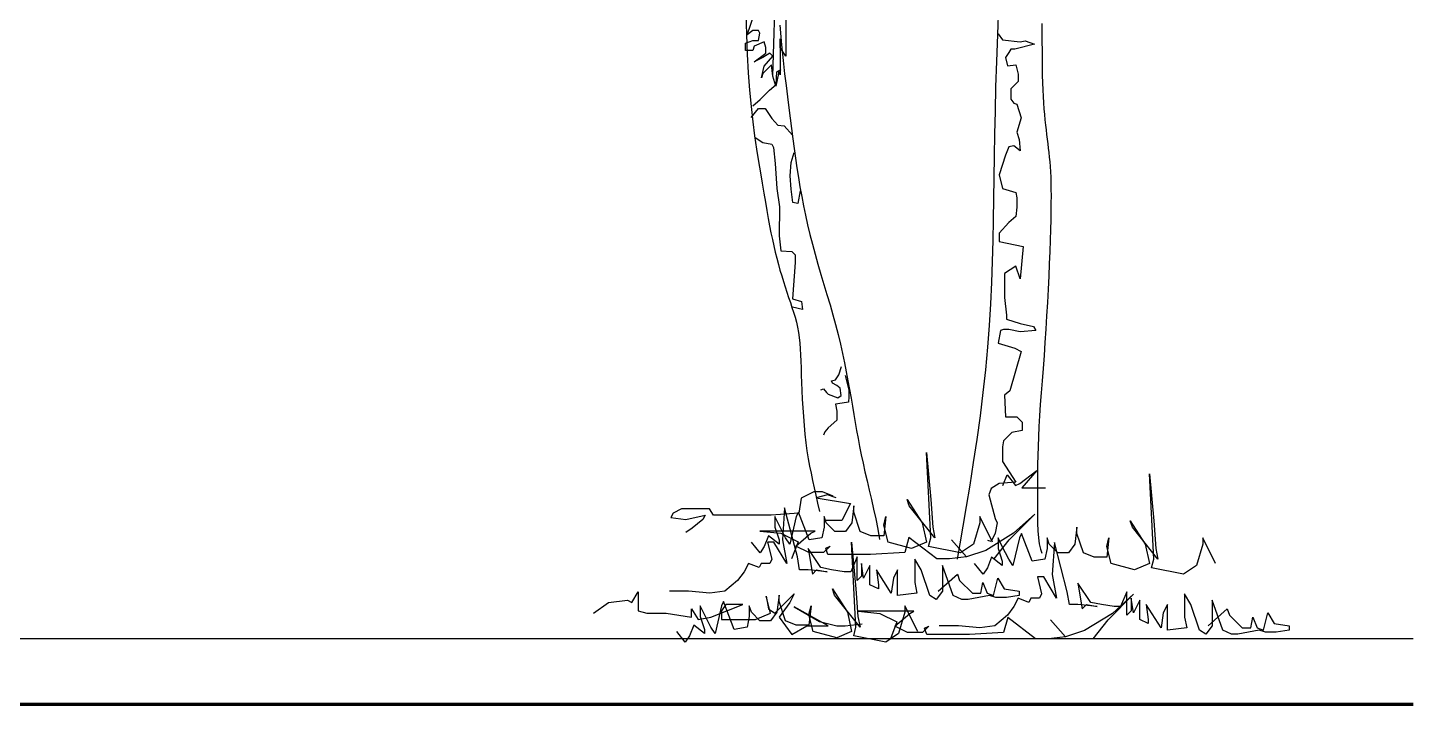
# Model space of a CAD drawing. Header units: metres. Extents: x -109 to 591, y -5 to 592.
# Drawn here: x 574.647 to 576.759, y 6.575 to 7.606 of the extents above; entities that cross this region are included whole.
import ezdxf

# ---------------------------------------------------------------- set-up
doc = ezdxf.new("R2010")
doc.units = ezdxf.units.M
doc.header["$LTSCALE"] = 0.03
doc.layers.add('ARBOLES', color=118, linetype='Continuous')
doc.layers.add('Muro', color=7, linetype='Continuous', lineweight=70)
doc.layers.add('Muro bajo', color=7, linetype='Continuous', lineweight=30)

# ---------------------------------------------------------------- blocks, each defined once
blk = doc.blocks.new('palm1')
at = {"layer": 'ARBOLES', "color": 33}
for points in [[(295.6728, 20.247), (295.6755, 20.1862), (295.6776, 20.1291), (295.6793, 20.0753), (295.6805, 20.0242), (295.6815, 19.9754), (295.6822, 19.9285), (295.6828, 19.8829), (295.6835, 19.8383), (295.6842, 19.7941), (295.6851, 19.7499), (295.6864, 19.7056), (295.688, 19.6611), (295.6902, 19.616), (295.693, 19.5703), (295.6965, 19.5239), (295.7008, 19.4765), (295.706, 19.4281), (295.7122, 19.3787), (295.7191, 19.3289), (295.7265, 19.2797), (295.7341, 19.2321), (295.7415, 19.1869), (295.7486, 19.1451), (295.755, 19.1076), (295.7605, 19.0752)], [(295.5811, 20.2097), (295.5811, 20.1903), (295.5811, 20.1712), (295.581, 20.1526), (295.5809, 20.1345), (295.5807, 20.117), (295.5804, 20.1003), (295.58, 20.0842), (295.5795, 20.0691), (295.5788, 20.0548), (295.578, 20.0414), (295.577, 20.0287), (295.576, 20.0168), (295.5749, 20.0054), (295.5737, 19.9946), (295.5725, 19.9842), (295.5713, 19.9742), (295.5701, 19.9646), (295.5689, 19.9551), (295.5677, 19.9457), (295.5666, 19.9362), (295.5656, 19.9266), (295.5646, 19.9167), (295.5638, 19.9065), (295.5631, 19.8957), (295.5626, 19.8844), (295.5622, 19.8722), (295.562, 19.8591), (295.5619, 19.8448), (295.562, 19.8293), (295.5622, 19.8123), (295.5626, 19.7936), (295.5631, 19.7731), (295.5638, 19.7507), (295.5646, 19.7266), (295.5656, 19.701), (295.5668, 19.6744), (295.5681, 19.6468), (295.5695, 19.6188), (295.5712, 19.5904), (295.5729, 19.5621), (295.5748, 19.5341), (295.5768, 19.5065), (295.5789, 19.4794), (295.5809, 19.453), (295.5828, 19.4273), (295.5847, 19.4025), (295.5863, 19.3787), (295.5877, 19.3561), (295.5887, 19.3346), (295.5895, 19.3141), (295.5901, 19.2946), (295.5905, 19.2757), (295.5908, 19.2574), (295.5909, 19.2395), (295.5909, 19.2217), (295.5909, 19.204), (295.5909, 19.1862), (295.5908, 19.1686), (295.5904, 19.1516), (295.5897, 19.1355), (295.5885, 19.1207), (295.5868, 19.1076), (295.5843, 19.0966), (295.5811, 19.0879)], [(296.2079, 20.2314), (296.2067, 20.1864), (296.2051, 20.1444), (296.2029, 20.1051), (296.2002, 20.0682), (296.197, 20.0338), (296.1933, 20.0016), (296.1894, 19.9716), (296.1854, 19.9436), (296.1813, 19.9176), (296.1773, 19.8935), (296.1735, 19.8712), (296.17, 19.8506), (296.1667, 19.8314), (296.1636, 19.8136), (296.1606, 19.797), (296.1577, 19.7814), (296.1549, 19.7666), (296.1519, 19.7524), (296.1489, 19.7387), (296.1458, 19.7254), (296.1425, 19.7124), (296.1391, 19.6996), (296.1357, 19.6872), (296.1321, 19.6751), (296.1285, 19.6633), (296.1248, 19.6518), (296.1211, 19.6406), (296.1175, 19.6297), (296.1138, 19.6191), (296.1103, 19.6085), (296.107, 19.5981), (296.1039, 19.5877), (296.1011, 19.5771), (296.0986, 19.5665), (296.0966, 19.5556), (296.095, 19.5444), (296.0937, 19.5328), (296.0928, 19.5207), (296.0921, 19.508), (296.0915, 19.4946), (296.0911, 19.4804), (296.0906, 19.4653), (296.09, 19.4493), (296.0893, 19.4322), (296.0885, 19.4144), (296.0874, 19.3959), (296.0861, 19.3772), (296.0846, 19.3585), (296.0829, 19.3399), (296.0809, 19.3219), (296.0786, 19.3046), (296.076, 19.2881), (296.0731, 19.2724), (296.07, 19.2571), (296.0667, 19.2419), (296.0633, 19.2265), (296.0597, 19.2106), (296.0561, 19.1939), (296.0524, 19.1762)], [(296.1361, 20.2057), (296.1326, 20.1647), (296.1292, 20.1312), (296.1259, 20.1031), (296.1228, 20.0781), (296.1198, 20.0543), (296.1169, 20.0312), (296.1141, 20.0088), (296.1113, 19.987), (296.1085, 19.9657), (296.1057, 19.9448), (296.1029, 19.9242), (296.0999, 19.9039), (296.0967, 19.8837), (296.0934, 19.8637), (296.0898, 19.8436), (296.0859, 19.8236), (296.0818, 19.8034), (296.0773, 19.7832), (296.0724, 19.7627), (296.0671, 19.742), (296.0614, 19.721), (296.0553, 19.6998), (296.049, 19.6784), (296.0426, 19.657), (296.0362, 19.6355), (296.0298, 19.6141), (296.0238, 19.5929), (296.018, 19.5719), (296.0127, 19.5512), (296.0079, 19.5309), (296.0034, 19.5109), (295.9992, 19.4912), (295.9954, 19.4719), (295.9918, 19.453), (295.9885, 19.4346), (295.9853, 19.4166), (295.9823, 19.399), (295.9794, 19.3818), (295.9765, 19.3647), (295.9735, 19.3478), (295.9705, 19.3308), (295.9672, 19.3137), (295.9637, 19.2962), (295.9599, 19.2784), (295.9558, 19.26), (295.9513, 19.2411), (295.9467, 19.2217), (295.942, 19.2018), (295.9374, 19.1814), (295.9329, 19.1605), (295.9287, 19.1392), (295.9248, 19.1173)], [(295.6736, 20.188), (295.6648, 20.1749), (295.6274, 20.1705), (295.6164, 20.1727), (295.5966, 20.1661), (295.6384, 20.1551), (295.6472, 20.1551), (295.6516, 20.1485), (295.6582, 20.1375), (295.6538, 20.1199), (295.6362, 20.1221), (295.6318, 20.1023), (295.6318, 20.0869), (295.6472, 20.0715), (295.6472, 20.0495), (295.6406, 20.0407), (295.634, 20.0385), (295.6252, 20.0099), (295.634, 19.9792), (295.6296, 19.9638), (295.6274, 19.9396), (295.6406, 19.9506), (295.6516, 19.9484), (295.6582, 19.9308), (295.6714, 19.889), (295.6648, 19.8604), (295.6362, 19.8516), (295.634, 19.8406), (295.634, 19.8208), (295.6362, 19.801), (295.6516, 19.7879), (295.6714, 19.7659), (295.6714, 19.7593), (295.6714, 19.7483), (295.6208, 19.7373), (295.6274, 19.6691), (295.6362, 19.6955), (295.6604, 19.6801), (295.6604, 19.6295), (295.656, 19.5922), (295.656, 19.5834), (295.6274, 19.5746), (295.5988, 19.568), (295.5944, 19.5592), (295.6274, 19.557), (295.6516, 19.5614), (295.6626, 19.5614), (295.6692, 19.5592), (295.6736, 19.5328), (295.6384, 19.5218), (295.6252, 19.5152), (295.6494, 19.4316), (295.6604, 19.4228), (295.6582, 19.3767), (295.634, 19.3767), (295.623, 19.3657), (295.623, 19.3481), (295.645, 19.3437), (295.6626, 19.3261), (295.6648, 19.3129), (295.6648, 19.2821), (295.6362, 19.2381), (295.6714, 19.2359), (295.689, 19.2249), (295.6934, 19.2117), (295.6802, 19.1612), (295.6758, 19.1524), (295.6802, 19.1304), (295.689, 19.1128), (295.6956, 19.115)], [(296.1932, 20.0353), (296.1779, 20.0483), (296.1578, 20.0683), (296.1436, 20.0801), (296.1425, 20.1072), (296.133, 20.1119)], [(296.1967, 20.0106), (296.1814, 20.0294), (296.1672, 20.0294), (296.1531, 20.0082), (296.1401, 19.9941), (296.1271, 19.9929), (296.1094, 19.9728)], [(296.1884, 19.9685), (296.1719, 19.9578), (296.1531, 19.9543), (296.1495, 19.9472), (296.146, 19.913), (296.1424, 19.86), (296.1365, 19.8211), (296.1377, 19.7598), (296.1342, 19.728), (296.1106, 19.7268), (296.1035, 19.7197), (296.1035, 19.7032), (296.1094, 19.6266), (296.0905, 19.6207), (296.0882, 19.6042), (296.1094, 19.6089)], [(296.0929, 19.8553), (296.0976, 19.8282), (296.1082, 19.8305), (296.1118, 19.8588), (296.1141, 19.8871), (296.1118, 19.9154), (296.1059, 19.9366)], [(296.0489, 19.4341), (296.0436, 19.4359), (296.0374, 19.4279), (296.0339, 19.4244), (296.0136, 19.4173), (296.0065, 19.4218), (296.0082, 19.4377), (296.0153, 19.443), (296.0242, 19.4483), (296.0268, 19.4527), (296.018, 19.4554), (296.0109, 19.466), (296.0056, 19.4836)], [(295.9976, 19.4642), (295.9897, 19.4341), (295.9897, 19.4191), (295.9906, 19.4076), (296.0136, 19.4041), (296.018, 19.4032), (296.0153, 19.389), (296.0153, 19.3696), (296.0339, 19.3537), (296.041, 19.3448), (296.0436, 19.3378)]]:
    blk.add_lwpolyline(points, dxfattribs=at)
at = {"layer": 'ARBOLES', "color": 108}
for points in [[(296.1508, 20.098), (296.1447, 20.3046)], [(296.1234, 20.2378), (296.1234, 20.1861), (296.1234, 20.1649), (296.1234, 20.1406), (296.1356, 20.1586), (296.1356, 20.1768), (296.1356, 20.1434), (296.1356, 20.1009), (296.1387, 20.11), (296.1387, 20.1039), (296.1447, 20.0766), (296.1508, 20.0978), (296.1538, 20.1221), (296.1721, 20.1039), (296.1751, 20.0948), (296.169, 20.1191), (296.1508, 20.1403), (296.1569, 20.1464), (296.1721, 20.1373), (296.1903, 20.1282), (296.166, 20.1464), (296.166, 20.1586), (296.169, 20.1707), (296.1903, 20.1616), (296.1934, 20.1525), (296.2086, 20.1525), (296.2086, 20.1677), (296.1934, 20.1737), (296.1812, 20.1737), (296.1782, 20.1889), (296.1812, 20.195), (296.1934, 20.195), (296.2055, 20.1859), (296.1903, 20.2284)], [(295.6858, 19.1115), (295.7129, 19.1657), (295.7129, 19.1521), (295.7264, 19.107), (295.7535, 19.0889), (295.8212, 19.1025), (295.8167, 19.1205), (295.8258, 19.301), (295.8167, 19.2018), (295.8122, 19.1431), (295.8077, 19.1205), (295.8619, 19.1882), (295.8664, 19.2018), (295.8348, 19.1521), (295.8258, 19.1115), (295.8574, 19.098), (295.907, 19.1115), (295.9161, 19.1476), (295.9116, 19.1657), (295.9161, 19.125), (295.9432, 19.125), (295.9657, 19.1341), (295.9793, 19.1747), (295.9793, 19.1882), (295.9838, 19.1521), (295.9973, 19.1341), (296.0199, 19.1341), (296.038, 19.1521), (296.0425, 19.1657), (296.0425, 19.1431), (296.047, 19.1205), (296.0741, 19.116), (296.0967, 19.1747), (296.1012, 19.1657), (296.1148, 19.107), (296.1238, 19.1205), (296.1373, 19.1476), (296.1464, 19.1657), (296.1464, 19.1431), (296.1373, 19.116), (296.1373, 19.107), (296.1599, 19.125), (296.1689, 19.1025), (296.178, 19.0889), (296.196, 19.1115)], [(295.2135, 19.0663), (295.2406, 19.1204), (295.2406, 19.1069), (295.2542, 19.0618), (295.2813, 19.0437), (295.349, 19.0573), (295.3445, 19.0753), (295.3535, 19.2558), (295.3445, 19.1566), (295.34, 19.0979), (295.3355, 19.0753), (295.3897, 19.143), (295.3942, 19.1566), (295.3626, 19.1069), (295.3535, 19.0663), (295.3851, 19.0528), (295.4348, 19.0663), (295.4438, 19.1024), (295.4393, 19.1204), (295.4438, 19.0798), (295.4709, 19.0798), (295.4935, 19.0889), (295.5071, 19.1295), (295.5071, 19.143), (295.5116, 19.1069), (295.5251, 19.0889), (295.5477, 19.0889), (295.5658, 19.1069), (295.5703, 19.1204), (295.5703, 19.0979), (295.5748, 19.0753), (295.6019, 19.0708), (295.6245, 19.1295), (295.629, 19.1204), (295.6425, 19.0618), (295.6516, 19.0753), (295.6651, 19.1024), (295.6741, 19.1204), (295.6741, 19.0979), (295.6651, 19.0708), (295.6651, 19.0618), (295.6877, 19.0798), (295.6967, 19.0573), (295.7058, 19.0437), (295.7238, 19.0663)], [(295.8441, 18.9222), (295.8712, 18.9763), (295.8712, 18.9628), (295.8848, 18.9177), (295.9119, 18.8996), (295.9796, 18.9132), (295.9751, 18.9312), (295.9841, 19.1117), (295.9751, 19.0124), (295.9706, 18.9538), (295.966, 18.9312), (296.0202, 18.9989), (296.0247, 19.0124), (295.9931, 18.9628), (295.9841, 18.9222), (296.0157, 18.9086), (296.0654, 18.9222), (296.0744, 18.9583), (296.0699, 18.9763), (296.0744, 18.9357), (296.1015, 18.9357), (296.1241, 18.9447), (296.1376, 18.9854), (296.1376, 18.9989), (296.1422, 18.9628), (296.1557, 18.9447), (296.1783, 18.9447), (296.1963, 18.9628), (296.2009, 18.9763), (296.2009, 18.9538), (296.2054, 18.9312), (296.2325, 18.9267), (296.255, 18.9854), (296.2596, 18.9763), (296.2731, 18.9177), (296.2821, 18.9312), (296.2957, 18.9583), (296.3047, 18.9763), (296.3047, 18.9538), (296.2957, 18.9267), (296.2957, 18.9177), (296.3183, 18.9357), (296.3273, 18.9132), (296.3363, 18.8996), (296.3544, 18.9222)]]:
    blk.add_lwpolyline(points, dxfattribs=at)
at = {"layer": 'ARBOLES', "color": 53}
for points in [[(295.6641, 19.2312), (295.6551, 19.2538), (295.637, 19.2312), (295.628, 19.2357), (295.5918, 19.2628), (295.6234, 19.2267), (295.6009, 19.2267), (295.5873, 19.2267), (295.5738, 19.2267)], [(296.0233, 19.2088), (296.0459, 19.2178), (296.0639, 19.2178), (296.091, 19.2043), (296.0955, 19.1727), (296.1542, 19.1682), (296.1904, 19.1682), (296.2129, 19.1682), (296.2762, 19.1682), (296.2852, 19.1817), (296.3439, 19.1817), (296.362, 19.1727), (296.3665, 19.1637), (296.3349, 19.1591), (296.2942, 19.1682), (296.2987, 19.1591), (296.3213, 19.1411), (296.3349, 19.1321)], [(296.0168, 19.2055), (296.0349, 19.2115), (296.059, 19.2055), (295.9867, 19.1934), (296.0048, 19.1573), (296.0409, 19.1573)], [(295.682, 19.076), (295.6504, 19.1166), (295.5962, 19.1708), (295.6414, 19.1301), (295.7001, 19.094), (295.7407, 19.0805), (295.7723, 19.1166), (295.7407, 19.0805), (295.7768, 19.076), (295.8039, 19.076), (295.8626, 19.1211), (295.8717, 19.0895), (295.9439, 19.085), (296.0162, 19.085), (296.0342, 19.085), (296.0387, 19.0986), (296.0297, 19.1031), (296.0433, 19.0895), (296.0749, 19.0895), (296.102, 19.1031), (296.0703, 19.1301), (296.0613, 19.1347), (296.1336, 19.1347), (296.1787, 19.1347), (296.1336, 19.1301), (296.0974, 19.1121), (296.111, 19.076)], [(295.4728, 18.9064), (295.4411, 18.9471), (295.387, 19.0012), (295.4321, 18.9606), (295.4908, 18.9245), (295.5315, 18.911), (295.5631, 18.9471), (295.5315, 18.911), (295.5676, 18.9064), (295.5947, 18.9064), (295.6534, 18.9516), (295.6624, 18.92), (295.7347, 18.9155), (295.8069, 18.9155), (295.825, 18.9155), (295.8295, 18.929), (295.8205, 18.9335), (295.834, 18.92), (295.8656, 18.92), (295.8927, 18.9335), (295.8611, 18.9606), (295.8521, 18.9651), (295.9243, 18.9651), (295.9695, 18.9651), (295.9243, 18.9606), (295.8882, 18.9425), (295.9017, 18.9064)], [(296.5305, 18.9612), (296.4989, 18.9838), (296.4582, 18.9883), (296.4492, 18.9838), (296.4357, 19.0063), (296.4357, 18.9838), (296.4357, 18.9657), (296.4176, 18.9612), (296.377, 18.9612), (296.3228, 18.9522), (296.3228, 18.9702), (296.3092, 18.9476), (296.2821, 18.9522), (296.2144, 18.9792), (296.2505, 18.9792), (296.2595, 18.9657), (296.2595, 18.9476), (296.1873, 18.9476), (296.1557, 18.9612), (296.1647, 18.9973), (296.1602, 18.9702), (296.1467, 18.9612), (296.106, 19.0018), (296.115, 18.9838), (296.1376, 18.9522), (296.1105, 18.9161), (296.0789, 18.9341), (296.0338, 18.9341), (296.106, 18.9747), (296.0518, 18.9431), (296.0157, 18.9341), (295.9976, 18.9341), (295.9615, 18.9386)]]:
    blk.add_lwpolyline(points, dxfattribs=at)
at = {"layer": 'ARBOLES', "color": 72}
for points in [[(295.8008, 19.0077), (295.7601, 19.0438), (295.7556, 19.0303), (295.7285, 19.0032), (295.7195, 19.0032), (295.7105, 19.0032), (295.706, 19.0258), (295.6969, 19.0032), (295.6834, 18.9987), (295.6743, 19.0348), (295.6608, 19.0123), (295.6292, 19.0077), (295.6292, 18.9987), (295.6563, 18.9942), (295.6789, 18.9942), (295.6924, 18.9987), (295.7376, 18.9897), (295.7511, 18.9897), (295.7692, 18.9987), (295.7918, 19.0619), (295.7918, 19.0438), (295.7918, 19.0077), (295.8053, 18.9897), (295.8188, 18.9987), (295.8369, 19.0529), (295.8505, 19.0754), (295.8505, 19.0258), (295.8459, 19.0032), (295.8866, 18.9987), (295.8866, 19.0529), (295.8956, 19.0348), (295.9001, 19.0032), (295.9317, 19.0529), (295.9272, 19.0213), (295.9272, 19.0123), (295.9453, 19.0213), (295.9453, 19.0619), (295.9588, 19.0348), (295.9633, 19.0664), (295.9633, 19.0393), (295.9724, 19.0303), (295.9724, 19.08), (295.9859, 19.0484), (295.9995, 19.0484), (296.0266, 19.0529), (296.0491, 19.0574), (296.0762, 19.098), (296.0672, 19.0438), (296.0582, 19.0529), (296.0356, 19.0484), (296.0762, 19.0529), (296.0943, 19.0529), (296.0988, 19.08), (296.1259, 19.1837), (296.1304, 19.1161), (296.1214, 19.0664), (296.1485, 19.1115), (296.162, 19.1115), (296.153, 19.0754), (296.1575, 19.0664), (296.1756, 19.0664), (296.1801, 19.0574), (296.2027, 19.0664), (296.2117, 19.0484), (296.2253, 19.0303), (296.2523, 19.0077), (296.284, 19.0032), (296.3291, 19.0077), (296.3698, 19.0077)], [(295.2296, 18.9343), (295.189, 18.9704), (295.1844, 18.9568), (295.1573, 18.9298), (295.1483, 18.9298), (295.1393, 18.9298), (295.1348, 18.9523), (295.1257, 18.9298), (295.1122, 18.9253), (295.1032, 18.9614), (295.0896, 18.9388), (295.058, 18.9343), (295.058, 18.9253), (295.0851, 18.9207), (295.1077, 18.9207), (295.1212, 18.9253), (295.1664, 18.9162), (295.1799, 18.9162), (295.198, 18.9253), (295.2206, 18.9884), (295.2206, 18.9704), (295.2206, 18.9343), (295.2341, 18.9162), (295.2477, 18.9253), (295.2657, 18.9794), (295.2793, 19.002), (295.2793, 18.9523), (295.2747, 18.9298), (295.3154, 18.9253), (295.3154, 18.9794), (295.3244, 18.9614), (295.3289, 18.9298), (295.3605, 18.9794), (295.356, 18.9478), (295.356, 18.9388), (295.3741, 18.9478), (295.3741, 18.9884), (295.3876, 18.9614), (295.3922, 18.9929), (295.3922, 18.9659), (295.4012, 18.9568), (295.4012, 19.0065), (295.4147, 18.9749), (295.4283, 18.9749), (295.4554, 18.9794), (295.478, 18.9839), (295.505, 19.0245), (295.496, 18.9704), (295.487, 18.9794), (295.4644, 18.9749), (295.505, 18.9794), (295.5231, 18.9794), (295.5276, 19.0065), (295.5547, 19.1103), (295.5592, 19.0426), (295.5502, 18.9929), (295.5773, 19.0381), (295.5908, 19.0381), (295.5818, 19.002), (295.5863, 18.9929), (295.6044, 18.9929), (295.6089, 18.9839), (295.6315, 18.9929), (295.6405, 18.9749), (295.6541, 18.9568), (295.6812, 18.9343), (295.7128, 18.9298), (295.7579, 18.9343), (295.7986, 18.9343)]]:
    blk.add_lwpolyline(points, dxfattribs=at)

msp = doc.modelspace()

# ---------------------------------------------------------------- linework, layer by layer
at = {"layer": 'Muro'}
msp.add_line((564.3088, 6.5749), (576.7594, 6.5749), dxfattribs=at)
at = {"layer": 'Muro bajo'}
msp.add_line((576.7594, 6.6749), (564.3088, 6.6749), dxfattribs=at)

# ---------------------------------------------------------------- block references
at = {"layer": 'ARBOLES', "color": 35, "xscale": -0.7199999999999989, "yscale": 0.7199999999999989, "zscale": 0.7200000000000001}
msp.add_blockref('palm1', (789.0118, -6.9381), dxfattribs=at)

doc.saveas('drawing.dxf')
